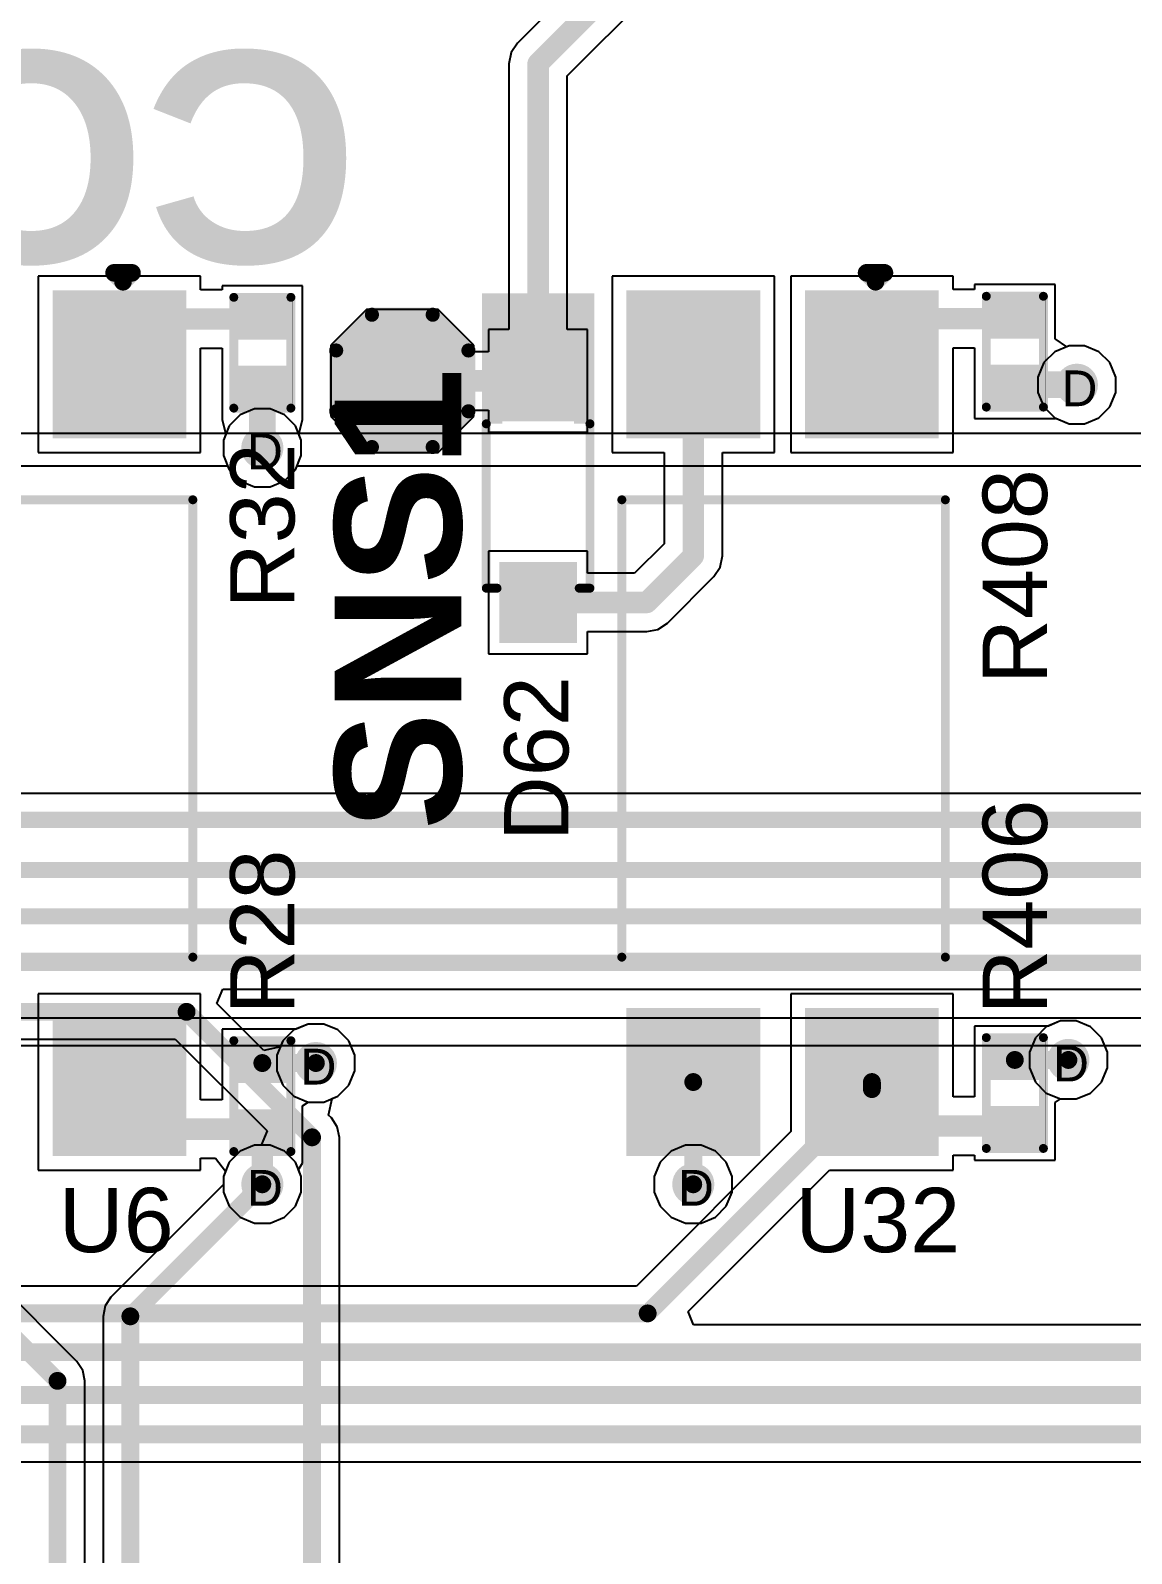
# Model space of a CAD drawing. Header units: inches. Extents: x -11 to 5428, y 0 to 5423.
# Drawn here: x 261.54 to 277.2, y 75.96 to 97.6 of the extents above; entities that cross this region are included whole.
import ezdxf

# ---------------------------------------------------------------- set-up
doc = ezdxf.new("R2010")
doc.units = ezdxf.units.IN
for name, color, linetype in [('Bottom Layer', 5, 'Continuous'), ('Drill Drawing', 1, 'Continuous'), ('GND', 16, 'Continuous'), ('PWR', 76, 'Continuous'), ('Top Layer', 1, 'Continuous'), ('Top Overlay', 2, 'Continuous'), ('Top Paste', 8, 'Continuous'), ('Top Solder', 216, 'Continuous'), ('Via Holes', 16, 'Continuous')]:
    doc.layers.add(name, color=color, linetype=linetype)
doc.styles.add('Arial', font='', dxfattribs={"height": 0.2})
doc.styles.add('Arial_Bold', font='', dxfattribs={"height": 0.2})
doc.styles.get('Arial').set_extended_font_data('Arial')
doc.styles.get('Arial_Bold').set_extended_font_data('Arial', bold=True)

# ---------------------------------------------------------------- blocks, each defined once
blk = doc.blocks.new('SOD_123_94')
at = {"layer": 'Top Layer'}
for points in [[(-1.1, 0.45), (-1.1, -0.45), (-2.05, -0.45), (-2.05, 0.45)], [(2.05, 0.45), (2.05, -0.45), (1.1, -0.45), (1.1, 0.45)]]:
    blk.add_hatch(color=1, dxfattribs=at).paths.add_polyline_path(points)
at = {"layer": 'Top Overlay'}
for points in [[(0.965, 0.508), (2.819, 0.508), (2.819, 0.8), (0.965, 0.8)], [(2.12, -0.788), (2.819, -0.788), (2.819, 0.787), (2.12, 0.787)], [(0.965, -0.8), (2.819, -0.8), (2.819, -0.508), (0.965, -0.508)]]:
    blk.add_hatch(color=2, dxfattribs=at).paths.add_polyline_path(points)
at = {"layer": 'Top Paste'}
for points in [[(-1.1, 0.45), (-1.1, -0.45), (-2.05, -0.45), (-2.05, 0.45)], [(2.05, 0.45), (2.05, -0.45), (1.1, -0.45), (1.1, 0.45)]]:
    blk.add_hatch(color=8, dxfattribs=at).paths.add_polyline_path(points)
at = {"layer": 'Top Solder'}
for points in [[(-0.998, 0.552), (-0.998, -0.552), (-2.152, -0.552), (-2.152, 0.552)], [(2.152, 0.552), (2.152, -0.552), (0.998, -0.552), (0.998, 0.552)]]:
    blk.add_hatch(color=216, dxfattribs=at).paths.add_polyline_path(points)
at = {"layer": 'Top Overlay'}
for points in [[(-1.372, 0.737, 0.127, 0.127, 0), (0.965, 0.737, 0.127, 0.127, 0)], [(-1.372, 0.737, 0.127, 0.127, 0), (-1.372, 0.584, 0.127, 0.127, 0)], [(-1.372, -0.584, 0.127, 0.127, 0), (-1.372, -0.737, 0.127, 0.127, 0)], [(-1.372, -0.737, 0.127, 0.127, 0), (0.965, -0.737, 0.127, 0.127, 0)]]:
    blk.add_lwpolyline(points, format="xyseb", dxfattribs=at)
for points in [[(-1.403, 0.737, 0.0635, 0.0635, 1), (-1.34, 0.737, 0.0635, 0.0635, 1)], [(-1.403, 0.737, 0.0635, 0.0635, 1), (-1.34, 0.737, 0.0635, 0.0635, 1)], [(0.933, 0.737, 0.0635, 0.0635, 1), (0.997, 0.737, 0.0635, 0.0635, 1)], [(-1.403, 0.584, 0.0635, 0.0635, 1), (-1.34, 0.584, 0.0635, 0.0635, 1)], [(-1.403, -0.584, 0.0635, 0.0635, 1), (-1.34, -0.584, 0.0635, 0.0635, 1)], [(-1.403, -0.737, 0.0635, 0.0635, 1), (-1.34, -0.737, 0.0635, 0.0635, 1)], [(-1.403, -0.737, 0.0635, 0.0635, 1), (-1.34, -0.737, 0.0635, 0.0635, 1)], [(0.933, -0.737, 0.0635, 0.0635, 1), (0.997, -0.737, 0.0635, 0.0635, 1)]]:
    blk.add_lwpolyline(points, format="xyseb", close=True, dxfattribs=at)
blk = doc.blocks.new('R___0402_106')
at = {"layer": 'Top Layer'}
for points in [[(-0.699, -0.318), (-0.699, 0.317), (-0.241, 0.317), (-0.241, -0.318)], [(0.241, -0.318), (0.241, 0.317), (0.698, 0.317), (0.698, -0.318)]]:
    blk.add_hatch(color=1, dxfattribs=at).paths.add_polyline_path(points)
at = {"layer": 'Top Paste'}
for points in [[(-0.699, -0.318), (-0.699, 0.317), (-0.241, 0.317), (-0.241, -0.318)], [(0.241, -0.318), (0.241, 0.317), (0.698, 0.317), (0.698, -0.318)]]:
    blk.add_hatch(color=8, dxfattribs=at).paths.add_polyline_path(points)
at = {"layer": 'Top Solder'}
for points in [[(-0.754, -0.373), (-0.754, 0.372), (-0.186, 0.372), (-0.186, -0.373)], [(0.186, -0.373), (0.186, 0.372), (0.753, 0.372), (0.753, -0.373)]]:
    blk.add_hatch(color=216, dxfattribs=at).paths.add_polyline_path(points)
at = {"layer": 'Top Overlay'}
for points in [[(-0.787, 0.406, 0.127, 0.127, 0), (0.787, 0.406, 0.127, 0.127, 0)], [(-0.787, 0.406, 0.127, 0.127, 0), (-0.787, -0.406, 0.127, 0.127, 0)], [(0.787, 0.406, 0.127, 0.127, 0), (0.787, -0.406, 0.127, 0.127, 0)], [(-0.787, -0.406, 0.127, 0.127, 0), (0.787, -0.406, 0.127, 0.127, 0)], [(-0.813, -0.432, 0.00323, 0.00323, 0), (0.813, -0.432, 0.00323, 0.00323, 0)]]:
    blk.add_lwpolyline(points, format="xyseb", dxfattribs=at)
for points in [[(-0.819, 0.406, 0.0635, 0.0635, 1), (-0.756, 0.406, 0.0635, 0.0635, 1)], [(-0.819, 0.406, 0.0635, 0.0635, 1), (-0.756, 0.406, 0.0635, 0.0635, 1)], [(0.756, 0.406, 0.0635, 0.0635, 1), (0.819, 0.406, 0.0635, 0.0635, 1)], [(0.756, 0.406, 0.0635, 0.0635, 1), (0.819, 0.406, 0.0635, 0.0635, 1)], [(-0.819, -0.406, 0.0635, 0.0635, 1), (-0.756, -0.406, 0.0635, 0.0635, 1)], [(-0.819, -0.406, 0.0635, 0.0635, 1), (-0.756, -0.406, 0.0635, 0.0635, 1)], [(-0.814, -0.432, 0.00161, 0.00161, 1), (-0.812, -0.432, 0.00161, 0.00161, 1)], [(0.756, -0.406, 0.0635, 0.0635, 1), (0.819, -0.406, 0.0635, 0.0635, 1)], [(0.756, -0.406, 0.0635, 0.0635, 1), (0.819, -0.406, 0.0635, 0.0635, 1)], [(0.812, -0.432, 0.00161, 0.00161, 1), (0.814, -0.432, 0.00161, 0.00161, 1)]]:
    blk.add_lwpolyline(points, format="xyseb", close=True, dxfattribs=at)
blk = doc.blocks.new('R___0402_108')
at = {"layer": 'Top Layer'}
for points in [[(-0.699, -0.318), (-0.699, 0.317), (-0.241, 0.317), (-0.241, -0.318)], [(0.241, -0.318), (0.241, 0.317), (0.698, 0.317), (0.698, -0.318)]]:
    blk.add_hatch(color=1, dxfattribs=at).paths.add_polyline_path(points)
at = {"layer": 'Top Paste'}
for points in [[(-0.699, -0.318), (-0.699, 0.317), (-0.241, 0.317), (-0.241, -0.318)], [(0.241, -0.318), (0.241, 0.317), (0.698, 0.317), (0.698, -0.318)]]:
    blk.add_hatch(color=8, dxfattribs=at).paths.add_polyline_path(points)
at = {"layer": 'Top Solder'}
for points in [[(-0.754, -0.373), (-0.754, 0.372), (-0.186, 0.372), (-0.186, -0.373)], [(0.186, -0.373), (0.186, 0.372), (0.753, 0.372), (0.753, -0.373)]]:
    blk.add_hatch(color=216, dxfattribs=at).paths.add_polyline_path(points)
at = {"layer": 'Top Overlay'}
for points in [[(-0.787, 0.406, 0.127, 0.127, 0), (0.787, 0.406, 0.127, 0.127, 0)], [(-0.787, 0.406, 0.127, 0.127, 0), (-0.787, -0.406, 0.127, 0.127, 0)], [(0.787, 0.406, 0.127, 0.127, 0), (0.787, -0.406, 0.127, 0.127, 0)], [(-0.787, -0.406, 0.127, 0.127, 0), (0.787, -0.406, 0.127, 0.127, 0)], [(-0.813, -0.432, 0.00323, 0.00323, 0), (0.813, -0.432, 0.00323, 0.00323, 0)]]:
    blk.add_lwpolyline(points, format="xyseb", dxfattribs=at)
for points in [[(-0.819, 0.406, 0.0635, 0.0635, 1), (-0.756, 0.406, 0.0635, 0.0635, 1)], [(-0.819, 0.406, 0.0635, 0.0635, 1), (-0.756, 0.406, 0.0635, 0.0635, 1)], [(0.756, 0.406, 0.0635, 0.0635, 1), (0.819, 0.406, 0.0635, 0.0635, 1)], [(0.756, 0.406, 0.0635, 0.0635, 1), (0.819, 0.406, 0.0635, 0.0635, 1)], [(-0.819, -0.406, 0.0635, 0.0635, 1), (-0.756, -0.406, 0.0635, 0.0635, 1)], [(-0.819, -0.406, 0.0635, 0.0635, 1), (-0.756, -0.406, 0.0635, 0.0635, 1)], [(-0.814, -0.432, 0.00161, 0.00161, 1), (-0.812, -0.432, 0.00161, 0.00161, 1)], [(0.756, -0.406, 0.0635, 0.0635, 1), (0.819, -0.406, 0.0635, 0.0635, 1)], [(0.756, -0.406, 0.0635, 0.0635, 1), (0.819, -0.406, 0.0635, 0.0635, 1)], [(0.812, -0.432, 0.00161, 0.00161, 1), (0.814, -0.432, 0.00161, 0.00161, 1)]]:
    blk.add_lwpolyline(points, format="xyseb", close=True, dxfattribs=at)
blk = doc.blocks.new('T__________117')
at = {"layer": 'Top Layer'}
blk.add_hatch(color=1, dxfattribs=at).paths.add_polyline_path([(0.381, 0.762), (-0.381, 0.762), (-0.762, 0.381), (-0.762, -0.381), (-0.381, -0.762), (0.381, -0.762), (0.762, -0.381), (0.762, 0.381)])
at = {"layer": 'Top Paste'}
blk.add_hatch(color=8, dxfattribs=at).paths.add_polyline_path([(0.381, 0.762), (-0.381, 0.762), (-0.762, 0.381), (-0.762, -0.381), (-0.381, -0.762), (0.381, -0.762), (0.762, -0.381), (0.762, 0.381)])
at = {"layer": 'Top Solder'}
blk.add_hatch(color=216, dxfattribs=at).paths.add_polyline_path([(0.432, 0.864), (-0.432, 0.864), (-0.864, 0.432), (-0.864, -0.432), (-0.432, -0.864), (0.432, -0.864), (0.864, -0.432), (0.864, 0.432)])
at = {"layer": 'Top Overlay'}
for points in [[(-0.94, 0.432, 0.2, 0.2, 0), (-0.432, 0.94, 0.2, 0.2, 0)], [(0.432, 0.94, 0.2, 0.2, 0), (-0.432, 0.94, 0.2, 0.2, 0)], [(0.94, 0.432, 0.2, 0.2, 0), (0.432, 0.94, 0.2, 0.2, 0)], [(-0.94, -0.432, 0.2, 0.2, 0), (-0.94, 0.432, 0.2, 0.2, 0)], [(0.94, -0.432, 0.2, 0.2, 0), (0.94, 0.432, 0.2, 0.2, 0)], [(-0.432, -0.94, 0.2, 0.2, 0), (-0.94, -0.432, 0.2, 0.2, 0)], [(0.432, -0.94, 0.2, 0.2, 0), (0.94, -0.432, 0.2, 0.2, 0)], [(0.432, -0.94, 0.2, 0.2, 0), (-0.432, -0.94, 0.2, 0.2, 0)]]:
    blk.add_lwpolyline(points, format="xyseb", dxfattribs=at)
for points in [[(-0.482, 0.94, 0.1, 0.1, 1), (-0.382, 0.94, 0.1, 0.1, 1)], [(-0.482, 0.94, 0.1, 0.1, 1), (-0.382, 0.94, 0.1, 0.1, 1)], [(0.382, 0.94, 0.1, 0.1, 1), (0.482, 0.94, 0.1, 0.1, 1)], [(0.382, 0.94, 0.1, 0.1, 1), (0.482, 0.94, 0.1, 0.1, 1)], [(-0.99, 0.432, 0.1, 0.1, 1), (-0.89, 0.432, 0.1, 0.1, 1)], [(-0.99, 0.432, 0.1, 0.1, 1), (-0.89, 0.432, 0.1, 0.1, 1)], [(0.89, 0.432, 0.1, 0.1, 1), (0.99, 0.432, 0.1, 0.1, 1)], [(0.89, 0.432, 0.1, 0.1, 1), (0.99, 0.432, 0.1, 0.1, 1)], [(-0.99, -0.432, 0.1, 0.1, 1), (-0.89, -0.432, 0.1, 0.1, 1)], [(-0.99, -0.432, 0.1, 0.1, 1), (-0.89, -0.432, 0.1, 0.1, 1)], [(0.89, -0.432, 0.1, 0.1, 1), (0.99, -0.432, 0.1, 0.1, 1)], [(0.89, -0.432, 0.1, 0.1, 1), (0.99, -0.432, 0.1, 0.1, 1)], [(-0.482, -0.94, 0.1, 0.1, 1), (-0.382, -0.94, 0.1, 0.1, 1)], [(-0.482, -0.94, 0.1, 0.1, 1), (-0.382, -0.94, 0.1, 0.1, 1)], [(0.382, -0.94, 0.1, 0.1, 1), (0.482, -0.94, 0.1, 0.1, 1)], [(0.382, -0.94, 0.1, 0.1, 1), (0.482, -0.94, 0.1, 0.1, 1)]]:
    blk.add_lwpolyline(points, format="xyseb", close=True, dxfattribs=at)
blk = doc.blocks.new('PC817C_121')
at = {"layer": 'Top Layer'}
for points in [[(-4.1, 2.17), (-4.1, 0.37), (-6.1, 0.37), (-6.1, 2.17)], [(6.1, 2.17), (6.1, 0.37), (4.1, 0.37), (4.1, 2.17)], [(-4.1, -0.37), (-4.1, -2.17), (-6.1, -2.17), (-6.1, -0.37)], [(6.1, -0.37), (6.1, -2.17), (4.1, -2.17), (4.1, -0.37)]]:
    blk.add_hatch(color=1, dxfattribs=at).paths.add_polyline_path(points)
at = {"layer": 'Top Paste'}
for points in [[(-4.1, 2.17), (-4.1, 0.37), (-6.1, 0.37), (-6.1, 2.17)], [(6.1, 2.17), (6.1, 0.37), (4.1, 0.37), (4.1, 2.17)], [(-4.1, -0.37), (-4.1, -2.17), (-6.1, -2.17), (-6.1, -0.37)], [(6.1, -0.37), (6.1, -2.17), (4.1, -2.17), (4.1, -0.37)]]:
    blk.add_hatch(color=8, dxfattribs=at).paths.add_polyline_path(points)
at = {"layer": 'Top Solder'}
for points in [[(-4.049, 2.221), (-4.049, 0.319), (-6.151, 0.319), (-6.151, 2.221)], [(6.151, 2.221), (6.151, 0.319), (4.049, 0.319), (4.049, 2.221)], [(-4.049, -0.319), (-4.049, -2.221), (-6.151, -2.221), (-6.151, -0.319)], [(6.151, -0.319), (6.151, -2.221), (4.049, -2.221), (4.049, -0.319)]]:
    blk.add_hatch(color=216, dxfattribs=at).paths.add_polyline_path(points)
at = {"layer": 'Top Overlay'}
for points in [[(3.325, 2.314, 0.127, 0.127, 0), (-3.175, 2.314, 0.127, 0.127, 0)], [(-3.175, -2.286, 0.127, 0.127, 0), (-3.175, 2.314, 0.127, 0.127, 0)], [(3.325, -2.286, 0.127, 0.127, 0), (3.325, 2.314, 0.127, 0.127, 0)], [(-6.401, 1.194, 0.25, 0.25, 0), (-6.401, 1.448, 0.25, 0.25, 0)], [(-6.274, 1.321, 0.25, 0.25, 0), (-6.401, 1.448, 0.25, 0.25, 0)], [(-6.401, 1.194, 0.25, 0.25, 0), (-6.274, 1.321, 0.25, 0.25, 0)], [(3.325, -2.286, 0.127, 0.127, 0), (-3.175, -2.286, 0.127, 0.127, 0)]]:
    blk.add_lwpolyline(points, format="xyseb", dxfattribs=at)
for points in [[(-3.207, 2.314, 0.0635, 0.0635, 1), (-3.143, 2.314, 0.0635, 0.0635, 1)], [(-3.207, 2.314, 0.0635, 0.0635, 1), (-3.143, 2.314, 0.0635, 0.0635, 1)], [(3.293, 2.314, 0.0635, 0.0635, 1), (3.357, 2.314, 0.0635, 0.0635, 1)], [(3.293, 2.314, 0.0635, 0.0635, 1), (3.357, 2.314, 0.0635, 0.0635, 1)], [(-6.463, 1.448, 0.125, 0.125, 1), (-6.338, 1.448, 0.125, 0.125, 1)], [(-6.463, 1.448, 0.125, 0.125, 1), (-6.338, 1.448, 0.125, 0.125, 1)], [(-6.463, 1.194, 0.125, 0.125, 1), (-6.338, 1.194, 0.125, 0.125, 1)], [(-6.463, 1.194, 0.125, 0.125, 1), (-6.338, 1.194, 0.125, 0.125, 1)], [(-6.336, 1.321, 0.125, 0.125, 1), (-6.211, 1.321, 0.125, 0.125, 1)], [(-6.336, 1.321, 0.125, 0.125, 1), (-6.211, 1.321, 0.125, 0.125, 1)], [(-3.207, -2.286, 0.0635, 0.0635, 1), (-3.143, -2.286, 0.0635, 0.0635, 1)], [(-3.207, -2.286, 0.0635, 0.0635, 1), (-3.143, -2.286, 0.0635, 0.0635, 1)], [(3.293, -2.286, 0.0635, 0.0635, 1), (3.357, -2.286, 0.0635, 0.0635, 1)], [(3.293, -2.286, 0.0635, 0.0635, 1), (3.357, -2.286, 0.0635, 0.0635, 1)]]:
    blk.add_lwpolyline(points, format="xyseb", close=True, dxfattribs=at)
blk = doc.blocks.new('R___0402_253')
at = {"layer": 'Top Layer'}
for points in [[(-0.699, -0.318), (-0.699, 0.317), (-0.241, 0.317), (-0.241, -0.318)], [(0.241, -0.318), (0.241, 0.317), (0.699, 0.317), (0.699, -0.318)]]:
    blk.add_hatch(color=1, dxfattribs=at).paths.add_polyline_path(points)
at = {"layer": 'Top Paste'}
for points in [[(-0.699, -0.318), (-0.699, 0.317), (-0.241, 0.317), (-0.241, -0.318)], [(0.241, -0.318), (0.241, 0.317), (0.699, 0.317), (0.699, -0.318)]]:
    blk.add_hatch(color=8, dxfattribs=at).paths.add_polyline_path(points)
at = {"layer": 'Top Solder'}
for points in [[(-0.754, -0.373), (-0.754, 0.372), (-0.186, 0.372), (-0.186, -0.373)], [(0.186, -0.373), (0.186, 0.372), (0.754, 0.372), (0.754, -0.373)]]:
    blk.add_hatch(color=216, dxfattribs=at).paths.add_polyline_path(points)
at = {"layer": 'Top Overlay'}
for points in [[(-0.787, 0.406, 0.127, 0.127, 0), (0.787, 0.406, 0.127, 0.127, 0)], [(-0.787, 0.406, 0.127, 0.127, 0), (-0.787, -0.406, 0.127, 0.127, 0)], [(0.787, 0.406, 0.127, 0.127, 0), (0.787, -0.406, 0.127, 0.127, 0)], [(-0.787, -0.406, 0.127, 0.127, 0), (0.787, -0.406, 0.127, 0.127, 0)], [(-0.813, -0.432, 0.00323, 0.00323, 0), (0.813, -0.432, 0.00323, 0.00323, 0)]]:
    blk.add_lwpolyline(points, format="xyseb", dxfattribs=at)
for points in [[(-0.819, 0.406, 0.0635, 0.0635, 1), (-0.756, 0.406, 0.0635, 0.0635, 1)], [(-0.819, 0.406, 0.0635, 0.0635, 1), (-0.756, 0.406, 0.0635, 0.0635, 1)], [(0.756, 0.406, 0.0635, 0.0635, 1), (0.819, 0.406, 0.0635, 0.0635, 1)], [(0.756, 0.406, 0.0635, 0.0635, 1), (0.819, 0.406, 0.0635, 0.0635, 1)], [(-0.819, -0.406, 0.0635, 0.0635, 1), (-0.756, -0.406, 0.0635, 0.0635, 1)], [(-0.819, -0.406, 0.0635, 0.0635, 1), (-0.756, -0.406, 0.0635, 0.0635, 1)], [(-0.814, -0.432, 0.00161, 0.00161, 1), (-0.812, -0.432, 0.00161, 0.00161, 1)], [(0.756, -0.406, 0.0635, 0.0635, 1), (0.819, -0.406, 0.0635, 0.0635, 1)], [(0.756, -0.406, 0.0635, 0.0635, 1), (0.819, -0.406, 0.0635, 0.0635, 1)], [(0.812, -0.432, 0.00161, 0.00161, 1), (0.814, -0.432, 0.00161, 0.00161, 1)]]:
    blk.add_lwpolyline(points, format="xyseb", close=True, dxfattribs=at)
blk = doc.blocks.new('R___0402_255')
at = {"layer": 'Top Layer'}
for points in [[(-0.699, -0.318), (-0.699, 0.317), (-0.241, 0.317), (-0.241, -0.318)], [(0.241, -0.318), (0.241, 0.317), (0.699, 0.317), (0.699, -0.318)]]:
    blk.add_hatch(color=1, dxfattribs=at).paths.add_polyline_path(points)
at = {"layer": 'Top Paste'}
for points in [[(-0.699, -0.318), (-0.699, 0.317), (-0.241, 0.317), (-0.241, -0.318)], [(0.241, -0.318), (0.241, 0.317), (0.699, 0.317), (0.699, -0.318)]]:
    blk.add_hatch(color=8, dxfattribs=at).paths.add_polyline_path(points)
at = {"layer": 'Top Solder'}
for points in [[(-0.754, -0.373), (-0.754, 0.372), (-0.186, 0.372), (-0.186, -0.373)], [(0.186, -0.373), (0.186, 0.372), (0.754, 0.372), (0.754, -0.373)]]:
    blk.add_hatch(color=216, dxfattribs=at).paths.add_polyline_path(points)
at = {"layer": 'Top Overlay'}
for points in [[(-0.787, 0.406, 0.127, 0.127, 0), (0.787, 0.406, 0.127, 0.127, 0)], [(-0.787, 0.406, 0.127, 0.127, 0), (-0.787, -0.406, 0.127, 0.127, 0)], [(0.787, 0.406, 0.127, 0.127, 0), (0.787, -0.406, 0.127, 0.127, 0)], [(-0.787, -0.406, 0.127, 0.127, 0), (0.787, -0.406, 0.127, 0.127, 0)], [(-0.813, -0.432, 0.00323, 0.00323, 0), (0.813, -0.432, 0.00323, 0.00323, 0)]]:
    blk.add_lwpolyline(points, format="xyseb", dxfattribs=at)
for points in [[(-0.819, 0.406, 0.0635, 0.0635, 1), (-0.756, 0.406, 0.0635, 0.0635, 1)], [(-0.819, 0.406, 0.0635, 0.0635, 1), (-0.756, 0.406, 0.0635, 0.0635, 1)], [(0.756, 0.406, 0.0635, 0.0635, 1), (0.819, 0.406, 0.0635, 0.0635, 1)], [(0.756, 0.406, 0.0635, 0.0635, 1), (0.819, 0.406, 0.0635, 0.0635, 1)], [(-0.819, -0.406, 0.0635, 0.0635, 1), (-0.756, -0.406, 0.0635, 0.0635, 1)], [(-0.819, -0.406, 0.0635, 0.0635, 1), (-0.756, -0.406, 0.0635, 0.0635, 1)], [(-0.814, -0.432, 0.00161, 0.00161, 1), (-0.812, -0.432, 0.00161, 0.00161, 1)], [(0.756, -0.406, 0.0635, 0.0635, 1), (0.819, -0.406, 0.0635, 0.0635, 1)], [(0.756, -0.406, 0.0635, 0.0635, 1), (0.819, -0.406, 0.0635, 0.0635, 1)], [(0.812, -0.432, 0.00161, 0.00161, 1), (0.814, -0.432, 0.00161, 0.00161, 1)]]:
    blk.add_lwpolyline(points, format="xyseb", close=True, dxfattribs=at)
blk = doc.blocks.new('PC817C_265')
at = {"layer": 'Top Layer'}
for points in [[(-4.1, 2.17), (-4.1, 0.37), (-6.1, 0.37), (-6.1, 2.17)], [(6.1, 2.17), (6.1, 0.37), (4.1, 0.37), (4.1, 2.17)], [(-4.1, -0.37), (-4.1, -2.17), (-6.1, -2.17), (-6.1, -0.37)], [(6.1, -0.37), (6.1, -2.17), (4.1, -2.17), (4.1, -0.37)]]:
    blk.add_hatch(color=1, dxfattribs=at).paths.add_polyline_path(points)
at = {"layer": 'Top Paste'}
for points in [[(-4.1, 2.17), (-4.1, 0.37), (-6.1, 0.37), (-6.1, 2.17)], [(6.1, 2.17), (6.1, 0.37), (4.1, 0.37), (4.1, 2.17)], [(-4.1, -0.37), (-4.1, -2.17), (-6.1, -2.17), (-6.1, -0.37)], [(6.1, -0.37), (6.1, -2.17), (4.1, -2.17), (4.1, -0.37)]]:
    blk.add_hatch(color=8, dxfattribs=at).paths.add_polyline_path(points)
at = {"layer": 'Top Solder'}
for points in [[(-4.049, 2.221), (-4.049, 0.319), (-6.151, 0.319), (-6.151, 2.221)], [(6.151, 2.221), (6.151, 0.319), (4.049, 0.319), (4.049, 2.221)], [(-4.049, -0.319), (-4.049, -2.221), (-6.151, -2.221), (-6.151, -0.319)], [(6.151, -0.319), (6.151, -2.221), (4.049, -2.221), (4.049, -0.319)]]:
    blk.add_hatch(color=216, dxfattribs=at).paths.add_polyline_path(points)
at = {"layer": 'Top Overlay'}
for points in [[(3.325, 2.314, 0.127, 0.127, 0), (-3.175, 2.314, 0.127, 0.127, 0)], [(-3.175, -2.286, 0.127, 0.127, 0), (-3.175, 2.314, 0.127, 0.127, 0)], [(3.325, -2.286, 0.127, 0.127, 0), (3.325, 2.314, 0.127, 0.127, 0)], [(-6.401, 1.194, 0.25, 0.25, 0), (-6.401, 1.448, 0.25, 0.25, 0)], [(-6.274, 1.321, 0.25, 0.25, 0), (-6.401, 1.448, 0.25, 0.25, 0)], [(-6.401, 1.194, 0.25, 0.25, 0), (-6.274, 1.321, 0.25, 0.25, 0)], [(3.325, -2.286, 0.127, 0.127, 0), (-3.175, -2.286, 0.127, 0.127, 0)]]:
    blk.add_lwpolyline(points, format="xyseb", dxfattribs=at)
for points in [[(-3.207, 2.314, 0.0635, 0.0635, 1), (-3.143, 2.314, 0.0635, 0.0635, 1)], [(-3.207, 2.314, 0.0635, 0.0635, 1), (-3.143, 2.314, 0.0635, 0.0635, 1)], [(3.293, 2.314, 0.0635, 0.0635, 1), (3.357, 2.314, 0.0635, 0.0635, 1)], [(3.293, 2.314, 0.0635, 0.0635, 1), (3.357, 2.314, 0.0635, 0.0635, 1)], [(-6.463, 1.448, 0.125, 0.125, 1), (-6.338, 1.448, 0.125, 0.125, 1)], [(-6.463, 1.448, 0.125, 0.125, 1), (-6.338, 1.448, 0.125, 0.125, 1)], [(-6.463, 1.194, 0.125, 0.125, 1), (-6.338, 1.194, 0.125, 0.125, 1)], [(-6.463, 1.194, 0.125, 0.125, 1), (-6.338, 1.194, 0.125, 0.125, 1)], [(-6.336, 1.321, 0.125, 0.125, 1), (-6.211, 1.321, 0.125, 0.125, 1)], [(-6.336, 1.321, 0.125, 0.125, 1), (-6.211, 1.321, 0.125, 0.125, 1)], [(-3.207, -2.286, 0.0635, 0.0635, 1), (-3.143, -2.286, 0.0635, 0.0635, 1)], [(-3.207, -2.286, 0.0635, 0.0635, 1), (-3.143, -2.286, 0.0635, 0.0635, 1)], [(3.293, -2.286, 0.0635, 0.0635, 1), (3.357, -2.286, 0.0635, 0.0635, 1)], [(3.293, -2.286, 0.0635, 0.0635, 1), (3.357, -2.286, 0.0635, 0.0635, 1)]]:
    blk.add_lwpolyline(points, format="xyseb", close=True, dxfattribs=at)

msp = doc.modelspace()

# ---------------------------------------------------------------- hatches: boundary and pattern name
at = {"layer": 'Bottom Layer'}
h = msp.add_hatch(color=5, dxfattribs=at)
edge = h.paths.add_edge_path()
edge.add_arc((276.418, 92.567), 0.3, 0, 360)
h = msp.add_hatch(color=5, dxfattribs=at)
edge = h.paths.add_edge_path()
edge.add_arc((264.837, 91.67), 0.3, 0, 360)
h = msp.add_hatch(color=5, dxfattribs=at)
edge = h.paths.add_edge_path()
edge.add_arc((265.598, 82.927), 0.3, 0, 360)
h = msp.add_hatch(color=5, dxfattribs=at)
edge = h.paths.add_edge_path()
edge.add_arc((276.297, 82.971), 0.3, 0, 360)
h = msp.add_hatch(color=5, dxfattribs=at)
edge = h.paths.add_edge_path()
edge.add_arc((264.837, 81.204), 0.3, 0, 360)
h = msp.add_hatch(color=5, dxfattribs=at)
edge = h.paths.add_edge_path()
edge.add_arc((270.964, 81.204), 0.3, 0, 360)
at = {"layer": 'GND'}
h = msp.add_hatch(color=16, dxfattribs=at)
edge = h.paths.add_edge_path()
edge.add_arc((276.418, 92.567), 0.3, 0, 360)
h = msp.add_hatch(color=16, dxfattribs=at)
edge = h.paths.add_edge_path()
edge.add_arc((264.837, 91.67), 0.3, 0, 360)
h = msp.add_hatch(color=16, dxfattribs=at)
edge = h.paths.add_edge_path()
edge.add_arc((265.598, 82.927), 0.3, 0, 360)
h = msp.add_hatch(color=16, dxfattribs=at)
edge = h.paths.add_edge_path()
edge.add_arc((276.297, 82.971), 0.3, 0, 360)
h = msp.add_hatch(color=16, dxfattribs=at)
edge = h.paths.add_edge_path()
edge.add_arc((264.837, 81.204), 0.3, 0, 360)
h = msp.add_hatch(color=16, dxfattribs=at)
edge = h.paths.add_edge_path()
edge.add_arc((270.964, 81.204), 0.3, 0, 360)
at = {"layer": 'PWR'}
h = msp.add_hatch(color=76, dxfattribs=at)
edge = h.paths.add_edge_path()
edge.add_arc((276.418, 92.567), 0.3, 0, 360)
h = msp.add_hatch(color=76, dxfattribs=at)
edge = h.paths.add_edge_path()
edge.add_arc((264.837, 91.67), 0.3, 0, 360)
h = msp.add_hatch(color=76, dxfattribs=at)
edge = h.paths.add_edge_path()
edge.add_arc((265.598, 82.927), 0.3, 0, 360)
h = msp.add_hatch(color=76, dxfattribs=at)
edge = h.paths.add_edge_path()
edge.add_arc((276.297, 82.971), 0.3, 0, 360)
h = msp.add_hatch(color=76, dxfattribs=at)
edge = h.paths.add_edge_path()
edge.add_arc((264.837, 81.204), 0.3, 0, 360)
h = msp.add_hatch(color=76, dxfattribs=at)
edge = h.paths.add_edge_path()
edge.add_arc((270.964, 81.204), 0.3, 0, 360)
at = {"layer": 'Top Layer'}
h = msp.add_hatch(color=1, dxfattribs=at)
edge = h.paths.add_edge_path()
edge.add_arc((276.418, 92.567), 0.3, 0, 360)
h = msp.add_hatch(color=1, dxfattribs=at)
edge = h.paths.add_edge_path()
edge.add_arc((264.837, 91.67), 0.3, 0, 360)
h = msp.add_hatch(color=1, dxfattribs=at)
edge = h.paths.add_edge_path()
edge.add_arc((265.598, 82.927), 0.3, 0, 360)
h = msp.add_hatch(color=1, dxfattribs=at)
edge = h.paths.add_edge_path()
edge.add_arc((276.297, 82.971), 0.3, 0, 360)
h = msp.add_hatch(color=1, dxfattribs=at)
edge = h.paths.add_edge_path()
edge.add_arc((264.837, 81.204), 0.3, 0, 360)
h = msp.add_hatch(color=1, dxfattribs=at)
edge = h.paths.add_edge_path()
edge.add_arc((270.964, 81.204), 0.3, 0, 360)
at = {"layer": 'Via Holes'}
h = msp.add_hatch(color=7, dxfattribs=at)
edge = h.paths.add_edge_path()
edge.add_arc((276.418, 92.567), 0.15, 0, 360)
h = msp.add_hatch(color=7, dxfattribs=at)
edge = h.paths.add_edge_path()
edge.add_arc((264.837, 91.67), 0.15, 0, 360)
h = msp.add_hatch(color=7, dxfattribs=at)
edge = h.paths.add_edge_path()
edge.add_arc((276.297, 82.971), 0.15, 0, 360)
h = msp.add_hatch(color=7, dxfattribs=at)
edge = h.paths.add_edge_path()
edge.add_arc((265.598, 82.927), 0.15, 0, 360)
h = msp.add_hatch(color=7, dxfattribs=at)
edge = h.paths.add_edge_path()
edge.add_arc((264.837, 81.204), 0.15, 0, 360)
h = msp.add_hatch(color=7, dxfattribs=at)
edge = h.paths.add_edge_path()
edge.add_arc((270.964, 81.204), 0.15, 0, 360)

# ---------------------------------------------------------------- linework, layer by layer
at = {"layer": 'Bottom Layer'}
for p, q in [((276.308, 93.121), (276.104, 93.037)), ((276.528, 93.121), (276.308, 93.121)), ((276.732, 93.037), (276.528, 93.121)), ((275.948, 92.881), (275.864, 92.677)), ((276.104, 93.037), (275.948, 92.881)), ((276.888, 92.881), (276.732, 93.037)), ((276.972, 92.677), (276.888, 92.881)), ((275.864, 92.677), (275.864, 92.457)), ((276.972, 92.457), (276.972, 92.677)), ((275.864, 92.457), (275.948, 92.253)), ((276.888, 92.253), (276.972, 92.457)), ((264.727, 92.224), (264.523, 92.14)), ((264.947, 92.224), (264.727, 92.224)), ((265.151, 92.14), (264.947, 92.224)), ((275.948, 92.253), (276.104, 92.098)), ((276.732, 92.098), (276.888, 92.253)), ((264.523, 92.14), (264.367, 91.984)), ((265.307, 91.984), (265.151, 92.14)), ((276.104, 92.098), (276.308, 92.013)), ((276.308, 92.013), (276.528, 92.013)), ((276.528, 92.013), (276.732, 92.098)), ((264.367, 91.984), (264.283, 91.78)), ((264.283, 91.78), (264.283, 91.56)), ((265.391, 91.78), (265.307, 91.984)), ((265.391, 91.56), (265.391, 91.78)), ((264.283, 91.56), (264.367, 91.356)), ((264.367, 91.356), (264.523, 91.2)), ((265.151, 91.2), (265.307, 91.356)), ((265.307, 91.356), (265.391, 91.56)), ((264.523, 91.2), (264.727, 91.116)), ((264.947, 91.116), (265.151, 91.2)), ((264.727, 91.116), (264.947, 91.116)), ((293.299, 86.759), (227.843, 86.759)), ((264.191, 83.773), (264.276, 83.976)), ((264.857, 83.107), (264.191, 83.773)), ((264.276, 83.976), (292.302, 83.976)), ((265.285, 83.397), (265.129, 83.241)), ((265.488, 83.481), (265.285, 83.397)), ((265.709, 83.481), (265.488, 83.481)), ((265.912, 83.397), (265.709, 83.481)), ((266.068, 83.241), (265.912, 83.397)), ((275.983, 83.44), (275.828, 83.285)), ((276.187, 83.525), (275.983, 83.44)), ((276.407, 83.525), (276.187, 83.525)), ((276.611, 83.44), (276.407, 83.525)), ((276.767, 83.285), (276.611, 83.44)), ((255.578, 83.267), (263.598, 83.267)), ((263.598, 83.267), (264.904, 81.962)), ((265.094, 83.157), (264.857, 83.107)), ((265.129, 83.241), (265.094, 83.157)), ((266.152, 83.037), (266.068, 83.241)), ((275.828, 83.285), (275.743, 83.081)), ((276.851, 83.081), (276.767, 83.285)), ((266.152, 82.817), (266.152, 83.037)), ((275.743, 83.081), (275.743, 82.861)), ((276.851, 82.861), (276.851, 83.081)), ((266.068, 82.613), (266.152, 82.817)), ((275.743, 82.861), (275.828, 82.657)), ((276.767, 82.657), (276.851, 82.861)), ((265.912, 82.457), (266.068, 82.613)), ((275.828, 82.657), (275.983, 82.501)), ((275.983, 82.501), (276.187, 82.417)), ((276.407, 82.417), (276.611, 82.501)), ((276.611, 82.501), (276.767, 82.657)), ((265.779, 82.185), (265.829, 82.423)), ((265.829, 82.423), (265.912, 82.457)), ((276.187, 82.417), (276.407, 82.417)), ((265.818, 82.146), (265.779, 82.185)), ((265.902, 82.02), (265.818, 82.146)), ((264.904, 81.962), (264.82, 81.758)), ((265.932, 81.871), (265.902, 82.02)), ((265.932, 74.916), (265.932, 81.871)), ((264.523, 81.674), (264.367, 81.518)), ((264.727, 81.758), (264.523, 81.674)), ((264.82, 81.758), (264.727, 81.758)), ((262.199, 78.684), (259.405, 81.479)), ((264.367, 81.518), (264.283, 81.315)), ((264.283, 81.2), (262.685, 79.602)), ((264.283, 81.315), (264.283, 81.2)), ((262.601, 79.476), (262.572, 79.327)), ((262.685, 79.602), (262.601, 79.476)), ((262.572, 79.327), (262.572, 75.689)), ((262.284, 78.558), (262.199, 78.684)), ((262.313, 78.41), (262.284, 78.558)), ((262.313, 75.726), (262.313, 78.41))]:
    msp.add_line(p, q, dxfattribs=at)
for points in [[(227.843, 86.383, 0.229, 0.229, 0), (293.299, 86.383, 0.229, 0.229, 0)], [(228.249, 85.672, 0.229, 0.229, 0), (293.005, 85.672, 0.229, 0.229, 0)], [(228.986, 85.012, 0.229, 0.229, 0), (292.731, 85.012, 0.229, 0.229, 0)], [(229.545, 84.351, 0.229, 0.229, 0), (292.458, 84.351, 0.229, 0.229, 0)], [(235.192, 83.655, 0.254, 0.254, 0), (263.759, 83.655, 0.254, 0.254, 0)], [(263.759, 83.655, 0.254, 0.254, 0), (265.544, 81.871, 0.254, 0.254, 0)], [(265.544, 74.916, 0.254, 0.254, 0), (265.544, 81.871, 0.254, 0.254, 0)], [(259.13, 81.204, 0.254, 0.254, 0), (261.925, 78.41, 0.254, 0.254, 0)], [(262.96, 79.327, 0.254, 0.254, 0), (264.837, 81.204, 0.254, 0.254, 0)], [(262.96, 75.161, 0.254, 0.254, 0), (262.96, 79.327, 0.254, 0.254, 0)], [(261.925, 75.054, 0.254, 0.254, 0), (261.925, 78.41, 0.254, 0.254, 0)]]:
    msp.add_lwpolyline(points, format="xyseb", dxfattribs=at)
for points in [[(263.696, 83.655, 0.127, 0.127, 1), (263.823, 83.655, 0.127, 0.127, 1)], [(263.696, 83.655, 0.127, 0.127, 1), (263.823, 83.655, 0.127, 0.127, 1)], [(265.48, 81.871, 0.127, 0.127, 1), (265.607, 81.871, 0.127, 0.127, 1)], [(265.48, 81.871, 0.127, 0.127, 1), (265.607, 81.871, 0.127, 0.127, 1)], [(264.773, 81.204, 0.127, 0.127, 1), (264.9, 81.204, 0.127, 0.127, 1)], [(262.897, 79.327, 0.127, 0.127, 1), (263.024, 79.327, 0.127, 0.127, 1)], [(262.897, 79.327, 0.127, 0.127, 1), (263.024, 79.327, 0.127, 0.127, 1)], [(261.861, 78.41, 0.127, 0.127, 1), (261.988, 78.41, 0.127, 0.127, 1)], [(261.861, 78.41, 0.127, 0.127, 1), (261.988, 78.41, 0.127, 0.127, 1)]]:
    msp.add_lwpolyline(points, format="xyseb", close=True, dxfattribs=at)
at = {"layer": 'GND'}
for p, q in [((276.308, 93.121), (276.104, 93.037)), ((276.528, 93.121), (276.308, 93.121)), ((276.732, 93.037), (276.528, 93.121)), ((275.948, 92.881), (275.864, 92.677)), ((276.104, 93.037), (275.948, 92.881)), ((276.888, 92.881), (276.732, 93.037)), ((276.972, 92.677), (276.888, 92.881)), ((275.864, 92.677), (275.864, 92.457)), ((276.972, 92.457), (276.972, 92.677)), ((275.864, 92.457), (275.948, 92.253)), ((276.888, 92.253), (276.972, 92.457)), ((264.727, 92.224), (264.523, 92.14)), ((264.947, 92.224), (264.727, 92.224)), ((265.151, 92.14), (264.947, 92.224)), ((275.948, 92.253), (276.104, 92.098)), ((276.732, 92.098), (276.888, 92.253)), ((264.523, 92.14), (264.367, 91.984)), ((265.307, 91.984), (265.151, 92.14)), ((276.104, 92.098), (276.308, 92.013)), ((276.308, 92.013), (276.528, 92.013)), ((276.528, 92.013), (276.732, 92.098)), ((264.367, 91.984), (264.283, 91.78)), ((264.283, 91.78), (264.283, 91.56)), ((265.391, 91.78), (265.307, 91.984)), ((265.391, 91.56), (265.391, 91.78)), ((264.283, 91.56), (264.367, 91.356)), ((264.367, 91.356), (264.523, 91.2)), ((265.151, 91.2), (265.307, 91.356)), ((265.307, 91.356), (265.391, 91.56)), ((264.523, 91.2), (264.727, 91.116)), ((264.947, 91.116), (265.151, 91.2)), ((264.727, 91.116), (264.947, 91.116)), ((265.285, 83.397), (265.129, 83.241)), ((265.488, 83.481), (265.285, 83.397)), ((265.709, 83.481), (265.488, 83.481)), ((265.912, 83.397), (265.709, 83.481)), ((266.068, 83.241), (265.912, 83.397)), ((275.983, 83.44), (275.828, 83.285)), ((276.187, 83.525), (275.983, 83.44)), ((276.407, 83.525), (276.187, 83.525)), ((276.611, 83.44), (276.407, 83.525)), ((276.767, 83.285), (276.611, 83.44)), ((265.129, 83.241), (265.044, 83.037)), ((266.152, 83.037), (266.068, 83.241)), ((275.828, 83.285), (275.743, 83.081)), ((276.851, 83.081), (276.767, 83.285)), ((265.044, 83.037), (265.044, 82.817)), ((266.152, 82.817), (266.152, 83.037)), ((275.743, 83.081), (275.743, 82.861)), ((276.851, 82.861), (276.851, 83.081)), ((265.044, 82.817), (265.129, 82.613)), ((266.068, 82.613), (266.152, 82.817)), ((275.743, 82.861), (275.828, 82.657)), ((276.767, 82.657), (276.851, 82.861)), ((265.129, 82.613), (265.285, 82.457)), ((265.912, 82.457), (266.068, 82.613)), ((275.828, 82.657), (275.983, 82.501)), ((275.983, 82.501), (276.187, 82.417)), ((276.407, 82.417), (276.611, 82.501)), ((276.611, 82.501), (276.767, 82.657)), ((265.285, 82.457), (265.488, 82.373)), ((265.488, 82.373), (265.709, 82.373)), ((265.709, 82.373), (265.912, 82.457)), ((276.187, 82.417), (276.407, 82.417)), ((264.523, 81.674), (264.367, 81.518)), ((264.727, 81.758), (264.523, 81.674)), ((264.947, 81.758), (264.727, 81.758)), ((265.151, 81.674), (264.947, 81.758)), ((265.307, 81.518), (265.151, 81.674)), ((264.367, 81.518), (264.283, 81.315)), ((265.391, 81.315), (265.307, 81.518)), ((264.283, 81.315), (264.283, 81.094)), ((265.391, 81.094), (265.391, 81.315)), ((264.283, 81.094), (264.367, 80.891)), ((265.307, 80.891), (265.391, 81.094)), ((264.367, 80.891), (264.523, 80.735)), ((265.151, 80.735), (265.307, 80.891)), ((264.523, 80.735), (264.727, 80.65)), ((264.727, 80.65), (264.947, 80.65)), ((264.947, 80.65), (265.151, 80.735))]:
    msp.add_line(p, q, dxfattribs=at)
at = {"layer": 'PWR'}
for p, q in [((332.359, 91.872), (232.674, 91.872)), ((232.293, 91.415), (264.343, 91.415)), ((264.343, 91.415), (264.367, 91.356)), ((264.367, 91.356), (264.523, 91.2)), ((265.151, 91.2), (265.307, 91.356)), ((265.307, 91.356), (265.331, 91.415)), ((265.331, 91.415), (331.971, 91.415)), ((264.523, 91.2), (264.727, 91.116)), ((264.947, 91.116), (265.151, 91.2)), ((264.727, 91.116), (264.947, 91.116)), ((300.355, 83.566), (212.547, 83.566)), ((212.92, 83.178), (299.967, 83.178)), ((264.523, 81.674), (264.367, 81.518)), ((264.727, 81.758), (264.523, 81.674)), ((264.947, 81.758), (264.727, 81.758)), ((265.151, 81.674), (264.947, 81.758)), ((265.307, 81.518), (265.151, 81.674)), ((270.65, 81.674), (270.494, 81.518)), ((270.854, 81.758), (270.65, 81.674)), ((271.074, 81.758), (270.854, 81.758)), ((271.278, 81.674), (271.074, 81.758)), ((271.433, 81.518), (271.278, 81.674)), ((264.367, 81.518), (264.283, 81.315)), ((265.391, 81.315), (265.307, 81.518)), ((270.494, 81.518), (270.41, 81.315)), ((271.518, 81.315), (271.433, 81.518)), ((264.283, 81.315), (264.283, 81.094)), ((265.391, 81.094), (265.391, 81.315)), ((270.41, 81.315), (270.41, 81.094)), ((271.518, 81.094), (271.518, 81.315)), ((264.283, 81.094), (264.367, 80.891)), ((265.307, 80.891), (265.391, 81.094)), ((270.41, 81.094), (270.494, 80.891)), ((271.433, 80.891), (271.518, 81.094)), ((264.367, 80.891), (264.523, 80.735)), ((265.151, 80.735), (265.307, 80.891)), ((270.494, 80.891), (270.65, 80.735)), ((271.278, 80.735), (271.433, 80.891)), ((264.523, 80.735), (264.727, 80.65)), ((264.727, 80.65), (264.947, 80.65)), ((264.947, 80.65), (265.151, 80.735)), ((270.65, 80.735), (270.854, 80.65)), ((270.854, 80.65), (271.074, 80.65)), ((271.074, 80.65), (271.278, 80.735))]:
    msp.add_line(p, q, dxfattribs=at)
at = {"layer": 'Top Layer'}
for p, q in [((270.025, 98.983), (268.465, 97.423)), ((269.172, 96.958), (270.732, 98.518)), ((268.465, 97.423), (268.375, 97.288)), ((268.375, 97.288), (268.343, 97.13)), ((268.343, 97.13), (268.343, 93.351)), ((269.172, 93.351), (269.172, 96.958)), ((263.959, 94.111), (261.651, 94.111)), ((261.651, 94.111), (261.651, 91.603)), ((263.959, 93.914), (263.959, 94.111)), ((265.408, 93.975), (264.265, 93.975)), ((264.265, 93.975), (264.265, 93.914)), ((265.408, 93.009), (265.408, 93.975)), ((272.118, 94.111), (269.81, 94.111)), ((269.81, 94.111), (269.81, 91.603)), ((272.118, 91.603), (272.118, 94.111)), ((274.658, 94.111), (272.35, 94.111)), ((272.35, 94.111), (272.35, 91.603)), ((274.658, 93.921), (274.658, 94.111)), ((276.107, 93.99), (274.964, 93.99)), ((274.964, 93.99), (274.964, 93.921)), ((276.107, 93.221), (276.107, 93.99)), ((264.265, 93.914), (263.959, 93.914)), ((274.964, 93.921), (274.658, 93.921)), ((266.319, 93.638), (265.811, 93.13)), ((267.335, 93.638), (266.319, 93.638)), ((267.843, 93.13), (267.335, 93.638)), ((268.343, 93.351), (268.054, 93.351)), ((268.054, 93.351), (268.054, 93.037)), ((269.462, 93.351), (269.172, 93.351)), ((269.462, 91.893), (269.462, 93.351)), ((263.959, 91.603), (263.959, 93.085)), ((263.959, 93.085), (264.265, 93.085)), ((264.265, 93.085), (264.265, 92.07)), ((265.811, 93.13), (265.811, 92.114)), ((267.843, 93.037), (267.843, 93.13)), ((274.658, 91.603), (274.658, 93.093)), ((274.658, 93.093), (274.964, 93.093)), ((274.964, 93.093), (274.964, 92.085)), ((276.276, 93.108), (276.107, 93.221)), ((276.308, 93.121), (276.276, 93.108)), ((276.528, 93.121), (276.308, 93.121)), ((276.732, 93.037), (276.528, 93.121)), ((265.408, 92.07), (265.408, 93.009)), ((268.054, 93.037), (267.843, 93.037)), ((276.888, 92.881), (276.732, 93.037)), ((276.972, 92.677), (276.888, 92.881)), ((276.972, 92.457), (276.972, 92.677)), ((276.888, 92.253), (276.972, 92.457)), ((276.732, 92.098), (276.888, 92.253)), ((264.265, 92.07), (264.265, 92.07)), ((264.265, 92.07), (264.319, 91.866)), ((265.355, 91.866), (265.408, 92.07)), ((265.408, 92.07), (265.408, 92.07)), ((265.811, 92.114), (266.319, 91.606)), ((267.335, 91.606), (267.843, 92.114)), ((267.843, 92.114), (267.843, 92.208)), ((267.843, 92.208), (268.054, 92.208)), ((268.054, 92.208), (268.054, 91.893)), ((274.964, 92.085), (276.107, 92.085)), ((276.107, 92.085), (276.118, 92.092)), ((276.107, 92.085), (276.107, 92.085)), ((276.118, 92.092), (276.308, 92.013)), ((276.308, 92.013), (276.528, 92.013)), ((276.528, 92.013), (276.732, 92.098)), ((264.319, 91.866), (264.283, 91.78)), ((264.283, 91.78), (264.283, 91.56)), ((265.391, 91.78), (265.355, 91.866)), ((265.391, 91.56), (265.391, 91.78)), ((268.054, 91.893), (269.462, 91.893)), ((261.651, 91.603), (263.959, 91.603)), ((266.319, 91.606), (267.335, 91.606)), ((269.81, 91.603), (270.549, 91.603)), ((270.549, 91.603), (270.549, 90.306)), ((271.378, 90.134), (271.378, 91.603)), ((271.378, 91.603), (272.118, 91.603)), ((272.35, 91.603), (274.658, 91.603)), ((264.283, 91.56), (264.367, 91.356)), ((264.367, 91.356), (264.523, 91.2)), ((265.151, 91.2), (265.307, 91.356)), ((265.307, 91.356), (265.391, 91.56)), ((264.523, 91.2), (264.727, 91.116)), ((264.947, 91.116), (265.151, 91.2)), ((264.727, 91.116), (264.947, 91.116)), ((270.549, 90.306), (270.13, 89.887)), ((269.462, 90.201), (268.054, 90.201)), ((268.054, 90.201), (268.054, 88.743)), ((269.462, 89.887), (269.462, 90.201)), ((271.347, 89.976), (271.378, 90.134)), ((271.378, 90.134), (271.378, 90.134)), ((270.13, 89.887), (269.462, 89.887)), ((270.595, 89.179), (271.257, 89.841)), ((271.257, 89.841), (271.347, 89.976)), ((269.462, 88.743), (269.462, 89.058)), ((269.462, 89.058), (270.302, 89.058)), ((270.302, 89.058), (270.46, 89.09)), ((270.46, 89.09), (270.595, 89.179)), ((268.054, 88.743), (269.462, 88.743)), ((263.959, 83.911), (261.651, 83.911)), ((261.651, 83.911), (261.651, 81.403)), ((263.959, 82.402), (263.959, 83.911)), ((274.658, 83.911), (272.35, 83.911)), ((272.35, 83.911), (272.35, 81.952)), ((274.658, 82.445), (274.658, 83.911)), ((265.316, 83.41), (264.265, 83.41)), ((264.265, 83.41), (264.265, 82.402)), ((265.488, 83.481), (265.316, 83.41)), ((265.709, 83.481), (265.488, 83.481)), ((265.912, 83.397), (265.709, 83.481)), ((266.068, 83.241), (265.912, 83.397)), ((276.015, 83.453), (274.964, 83.453)), ((274.964, 83.453), (274.964, 82.445)), ((276.187, 83.525), (276.015, 83.453)), ((276.407, 83.525), (276.187, 83.525)), ((276.611, 83.44), (276.407, 83.525)), ((276.767, 83.285), (276.611, 83.44)), ((266.152, 83.037), (266.068, 83.241)), ((276.851, 83.081), (276.767, 83.285)), ((266.152, 82.817), (266.152, 83.037)), ((276.851, 82.861), (276.851, 83.081)), ((266.068, 82.613), (266.152, 82.817)), ((276.767, 82.657), (276.851, 82.861)), ((265.912, 82.457), (266.068, 82.613)), ((276.407, 82.417), (276.611, 82.501)), ((276.611, 82.501), (276.767, 82.657)), ((264.265, 82.402), (263.959, 82.402)), ((265.408, 82.32), (265.488, 82.373)), ((265.408, 81.505), (265.408, 82.32)), ((265.488, 82.373), (265.709, 82.373)), ((265.709, 82.373), (265.912, 82.457)), ((274.964, 82.445), (274.658, 82.445)), ((276.107, 82.364), (276.187, 82.417)), ((276.107, 81.548), (276.107, 82.364)), ((276.187, 82.417), (276.407, 82.417)), ((272.35, 81.952), (270.155, 79.758)), ((274.658, 81.403), (274.658, 81.617)), ((274.658, 81.617), (274.964, 81.617)), ((274.964, 81.617), (274.964, 81.548)), ((261.651, 81.403), (263.959, 81.403)), ((263.959, 81.403), (263.959, 81.573)), ((263.959, 81.573), (264.17, 81.573)), ((264.17, 81.573), (264.314, 81.39)), ((264.314, 81.39), (264.283, 81.315)), ((265.349, 81.416), (265.408, 81.505)), ((265.391, 81.315), (265.349, 81.416)), ((265.408, 81.505), (265.408, 81.505)), ((270.891, 79.394), (272.899, 81.403)), ((272.899, 81.403), (274.658, 81.403)), ((274.964, 81.548), (276.107, 81.548)), ((264.283, 81.315), (264.283, 81.094)), ((265.391, 81.094), (265.391, 81.315)), ((264.283, 81.094), (264.367, 80.891)), ((265.307, 80.891), (265.391, 81.094)), ((264.367, 80.891), (264.523, 80.735)), ((265.151, 80.735), (265.307, 80.891)), ((264.523, 80.735), (264.727, 80.65)), ((264.727, 80.65), (264.947, 80.65)), ((264.947, 80.65), (265.151, 80.735)), ((270.155, 79.758), (258.88, 79.758)), ((270.968, 79.207), (270.891, 79.394)), ((281.094, 79.207), (270.968, 79.207)), ((259.864, 77.261), (303.068, 77.261))]:
    msp.add_line(p, q, dxfattribs=at)
for points in [[(268.758, 97.13, 0.305, 0.305, 0), (270.439, 98.811, 0.305, 0.305, 0)], [(268.758, 92.622, 0.305, 0.305, 0), (268.758, 97.13, 0.305, 0.305, 0)], [(262.805, 92.857, 0.305, 0.305, 0), (263.448, 93.5, 0.305, 0.305, 0)], [(263.448, 93.5, 0.305, 0.305, 0), (264.837, 93.5, 0.305, 0.305, 0)], [(273.504, 92.857, 0.305, 0.305, 0), (274.154, 93.507, 0.305, 0.305, 0)], [(274.154, 93.507, 0.305, 0.305, 0), (275.536, 93.507, 0.305, 0.305, 0)], [(270.964, 90.134, 0.305, 0.305, 0), (270.964, 92.857, 0.305, 0.305, 0)], [(264.837, 91.67, 0.381, 0.381, 0), (264.837, 92.552, 0.381, 0.381, 0)], [(266.827, 92.622, 0.305, 0.305, 0), (268.758, 92.622, 0.305, 0.305, 0)], [(275.536, 92.567, 0.381, 0.381, 0), (276.418, 92.567, 0.381, 0.381, 0)], [(270.302, 89.472, 0.305, 0.305, 0), (270.964, 90.134, 0.305, 0.305, 0)], [(268.758, 89.472, 0.305, 0.305, 0), (270.302, 89.472, 0.305, 0.305, 0)], [(264.837, 82.927, 0.254, 0.254, 0), (265.598, 82.927, 0.254, 0.254, 0)], [(275.536, 82.971, 0.254, 0.254, 0), (276.297, 82.971, 0.254, 0.254, 0)], [(262.805, 82.657, 0.305, 0.305, 0), (263.475, 81.987, 0.305, 0.305, 0)], [(270.964, 81.204, 0.254, 0.254, 0), (270.964, 82.657, 0.254, 0.254, 0)], [(273.504, 82.657, 0.305, 0.305, 0), (274.13, 82.031, 0.305, 0.305, 0)], [(273.504, 82.557, 0.254, 0.254, 0), (273.504, 82.657, 0.254, 0.254, 0)], [(270.316, 79.369, 0.254, 0.254, 0), (273.504, 82.557, 0.254, 0.254, 0)], [(263.475, 81.987, 0.305, 0.305, 0), (264.837, 81.987, 0.305, 0.305, 0)], [(264.837, 81.204, 0.305, 0.305, 0), (264.837, 81.987, 0.305, 0.305, 0)], [(274.13, 82.031, 0.305, 0.305, 0), (275.536, 82.031, 0.305, 0.305, 0)], [(258.88, 79.369, 0.254, 0.254, 0), (270.316, 79.369, 0.254, 0.254, 0)], [(259.219, 78.818, 0.254, 0.254, 0), (281.255, 78.818, 0.254, 0.254, 0)], [(259.472, 78.209, 0.254, 0.254, 0), (292.136, 78.209, 0.254, 0.254, 0)], [(259.703, 77.65, 0.254, 0.254, 0), (303.068, 77.65, 0.254, 0.254, 0)]]:
    msp.add_lwpolyline(points, format="xyseb", dxfattribs=at)
for points in [[(268.681, 97.13, 0.152, 0.152, 1), (268.834, 97.13, 0.152, 0.152, 1)], [(268.681, 97.13, 0.152, 0.152, 1), (268.834, 97.13, 0.152, 0.152, 1)], [(263.371, 93.5, 0.152, 0.152, 1), (263.524, 93.5, 0.152, 0.152, 1)], [(263.371, 93.5, 0.152, 0.152, 1), (263.524, 93.5, 0.152, 0.152, 1)], [(264.761, 93.5, 0.152, 0.152, 1), (264.913, 93.5, 0.152, 0.152, 1)], [(274.077, 93.507, 0.152, 0.152, 1), (274.23, 93.507, 0.152, 0.152, 1)], [(274.077, 93.507, 0.152, 0.152, 1), (274.23, 93.507, 0.152, 0.152, 1)], [(275.46, 93.507, 0.152, 0.152, 1), (275.612, 93.507, 0.152, 0.152, 1)], [(262.729, 92.857, 0.152, 0.152, 1), (262.881, 92.857, 0.152, 0.152, 1)], [(270.888, 92.857, 0.152, 0.152, 1), (271.04, 92.857, 0.152, 0.152, 1)], [(273.428, 92.857, 0.152, 0.152, 1), (273.58, 92.857, 0.152, 0.152, 1)], [(264.742, 92.552, 0.191, 0.191, 1), (264.932, 92.552, 0.191, 0.191, 1)], [(266.751, 92.622, 0.152, 0.152, 1), (266.903, 92.622, 0.152, 0.152, 1)], [(268.681, 92.622, 0.152, 0.152, 1), (268.834, 92.622, 0.152, 0.152, 1)], [(268.681, 92.622, 0.152, 0.152, 1), (268.834, 92.622, 0.152, 0.152, 1)], [(275.44, 92.567, 0.191, 0.191, 1), (275.631, 92.567, 0.191, 0.191, 1)], [(276.323, 92.567, 0.191, 0.191, 1), (276.513, 92.567, 0.191, 0.191, 1)], [(264.742, 91.67, 0.191, 0.191, 1), (264.932, 91.67, 0.191, 0.191, 1)], [(270.888, 90.134, 0.152, 0.152, 1), (271.04, 90.134, 0.152, 0.152, 1)], [(270.888, 90.134, 0.152, 0.152, 1), (271.04, 90.134, 0.152, 0.152, 1)], [(268.681, 89.472, 0.152, 0.152, 1), (268.834, 89.472, 0.152, 0.152, 1)], [(270.226, 89.472, 0.152, 0.152, 1), (270.378, 89.472, 0.152, 0.152, 1)], [(270.226, 89.472, 0.152, 0.152, 1), (270.378, 89.472, 0.152, 0.152, 1)], [(264.773, 82.927, 0.127, 0.127, 1), (264.9, 82.927, 0.127, 0.127, 1)], [(265.535, 82.927, 0.127, 0.127, 1), (265.662, 82.927, 0.127, 0.127, 1)], [(275.472, 82.971, 0.127, 0.127, 1), (275.599, 82.971, 0.127, 0.127, 1)], [(276.234, 82.971, 0.127, 0.127, 1), (276.361, 82.971, 0.127, 0.127, 1)], [(262.729, 82.657, 0.152, 0.152, 1), (262.881, 82.657, 0.152, 0.152, 1)], [(270.9, 82.657, 0.127, 0.127, 1), (271.027, 82.657, 0.127, 0.127, 1)], [(273.428, 82.657, 0.152, 0.152, 1), (273.58, 82.657, 0.152, 0.152, 1)], [(273.44, 82.657, 0.127, 0.127, 1), (273.567, 82.657, 0.127, 0.127, 1)], [(273.44, 82.557, 0.127, 0.127, 1), (273.567, 82.557, 0.127, 0.127, 1)], [(273.44, 82.557, 0.127, 0.127, 1), (273.567, 82.557, 0.127, 0.127, 1)], [(263.399, 81.987, 0.152, 0.152, 1), (263.551, 81.987, 0.152, 0.152, 1)], [(263.399, 81.987, 0.152, 0.152, 1), (263.551, 81.987, 0.152, 0.152, 1)], [(264.761, 81.987, 0.152, 0.152, 1), (264.913, 81.987, 0.152, 0.152, 1)], [(264.761, 81.987, 0.152, 0.152, 1), (264.913, 81.987, 0.152, 0.152, 1)], [(274.053, 82.031, 0.152, 0.152, 1), (274.206, 82.031, 0.152, 0.152, 1)], [(274.053, 82.031, 0.152, 0.152, 1), (274.206, 82.031, 0.152, 0.152, 1)], [(275.46, 82.031, 0.152, 0.152, 1), (275.612, 82.031, 0.152, 0.152, 1)], [(264.761, 81.204, 0.152, 0.152, 1), (264.913, 81.204, 0.152, 0.152, 1)], [(270.9, 81.204, 0.127, 0.127, 1), (271.027, 81.204, 0.127, 0.127, 1)], [(270.252, 79.369, 0.127, 0.127, 1), (270.379, 79.369, 0.127, 0.127, 1)], [(270.252, 79.369, 0.127, 0.127, 1), (270.379, 79.369, 0.127, 0.127, 1)]]:
    msp.add_lwpolyline(points, format="xyseb", close=True, dxfattribs=at)

# ---------------------------------------------------------------- block references
for name, p, rotation in [('PC817C_265', (261.535, 87.757), 270), ('PC817C_121', (272.234, 87.757), 270), ('R___0402_255', (264.837, 93.022), 90), ('SOD_123_94', (268.758, 91.047), 90), ('R___0402_108', (275.536, 93.037), 90), ('T__________117', (266.827, 92.622), 270), ('R___0402_106', (275.536, 82.501), 90), ('R___0402_253', (264.837, 82.457), 90)]:
    msp.add_blockref(name, p, dxfattribs=dict(rotation=rotation))

# ---------------------------------------------------------------- texts
at = {"layer": 'Drill Drawing', "style": 'Arial'}
for p in [(276.198, 92.262), (264.617, 91.365), (265.378, 82.622), (276.077, 82.666), (264.617, 80.9), (270.744, 80.9)]:
    msp.add_text('D', height=0.508, dxfattribs=at).set_placement(p)
at = {"layer": 'Top Overlay'}
for s, height, rotation, style, p in [('CONTROL BUTTONS', 3, 180, 'Arial_Bold', (266.201, 97.303)), ('SNS1', 1.8, 90, 'Arial_Bold', (267.664, 86.237)), ('R32', 0.9144, 90, 'Arial', (265.294, 89.39)), ('R408', 0.9144, 90, 'Arial', (275.993, 88.313)), ('D62', 0.9144, 90, 'Arial', (269.189, 86.081)), ('R406', 0.9144, 90, 'Arial', (275.993, 83.617)), ('R28', 0.9144, 90, 'Arial', (265.294, 83.617))]:
    msp.add_text(s, height=height, rotation=rotation, dxfattribs=dict(at, style=style)).set_placement(p)
at = {"layer": 'Top Overlay', "style": 'Arial'}
for s, p in [('U6', (261.943, 80.239)), ('U32', (272.415, 80.239))]:
    msp.add_text(s, height=0.9144, dxfattribs=at).set_placement(p)

doc.saveas('drawing.dxf')
